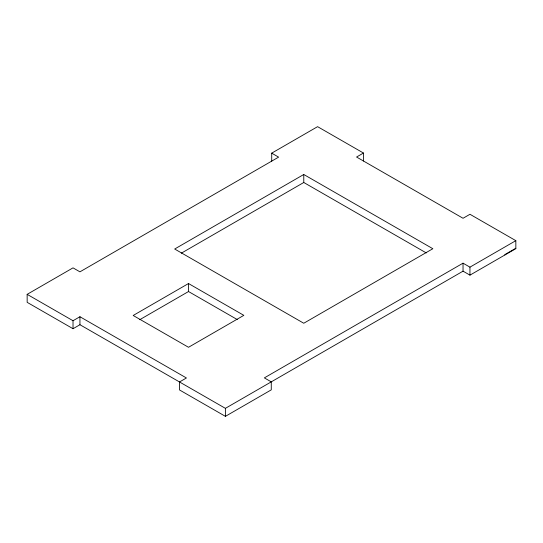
<?xml version="1.0" encoding="UTF-8"?>
<svg xmlns="http://www.w3.org/2000/svg" width="543" height="543" viewBox="0 0 543 543"><rect width="100%" height="100%" fill="white"/><g stroke="black" fill="none" stroke-linecap="round" stroke-linejoin="round"><path stroke-width="0.81" d="M363.484 161.033L363.471 153.038L356.554 157.029L463.05 218.272L469.966 214.281L515.836 240.658L515.85 248.653L469.96 275.145L463.043 271.167L225.393 408.343L79.95 324.728L73.033 328.719L27.164 302.342L27.15 294.347L73.02 267.862L79.936 271.839L278.62 157.131L271.71 153.153L271.724 161.149M271.71 153.153L317.594 126.662L363.471 153.038M303.768 174.493L174.676 249.02L303.768 323.248L432.852 248.721L303.768 174.493L303.781 182.489L426.262 252.923M181.294 253.201L303.781 182.489M27.15 294.347L73.02 320.73L79.936 316.732L186.432 377.976L179.516 381.967L179.529 389.962L225.406 416.338L271.276 389.854L271.262 381.865L264.346 377.887L463.03 263.172L469.946 267.149L515.836 240.658M188.509 283.534L133.184 315.476L188.509 347.289L243.834 315.347L188.509 283.534L188.523 291.53L237.291 319.576M139.748 319.691L188.523 291.53M515.85 248.232L504.902 254.558L504.902 254.972M469.946 267.149L469.96 275.145M463.03 263.172L463.043 271.167M225.393 408.343L225.406 416.338M79.936 316.732L79.95 324.728M73.02 320.73L73.033 328.719"/></g></svg>
